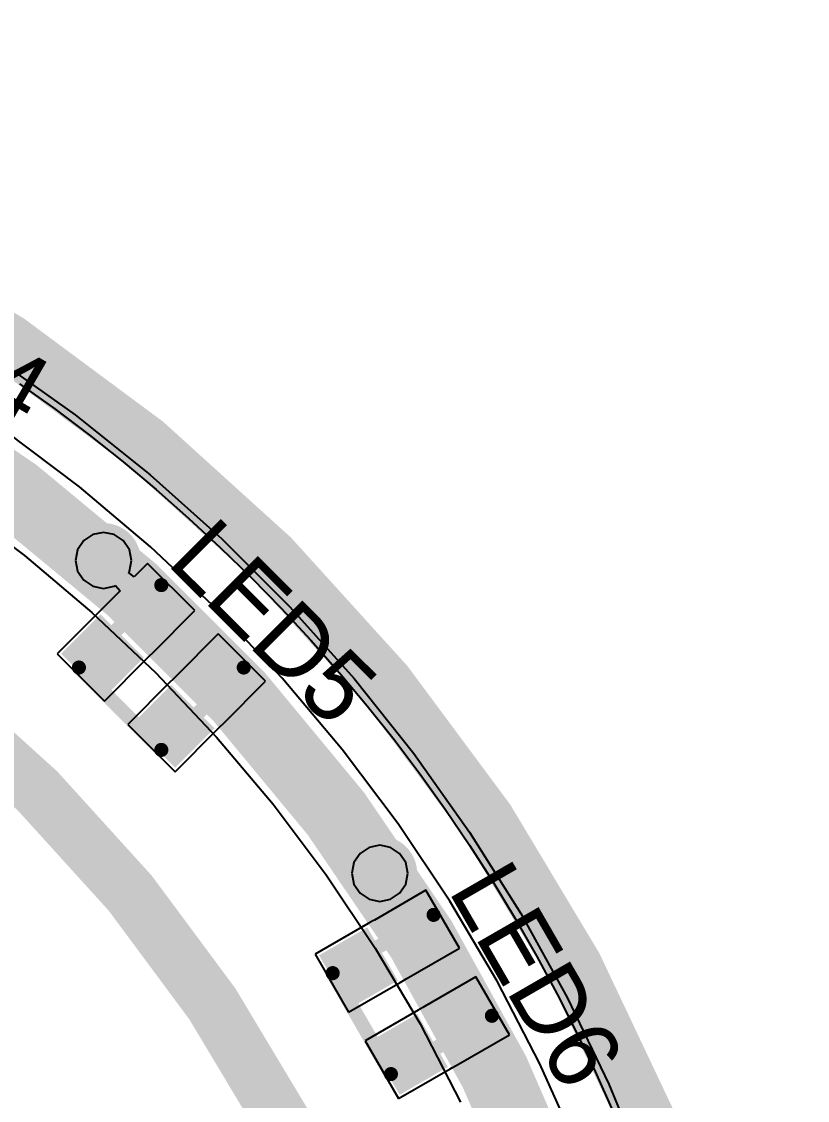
# Model space of a CAD drawing. Header units: millimetres. Extents: x 1.51 to 4.01, y 1.61 to 4.11.
# Drawn here: x 3.453 to 4.01, y 3.345 to 4.11 of the extents above; entities that cross this region are included whole.
import ezdxf

# ---------------------------------------------------------------- set-up
doc = ezdxf.new("R2010")
doc.units = ezdxf.units.MM
doc.header["$MEASUREMENT"] = 0
for name, color, linetype in [('BottomLayer', 5, 'Continuous'), ('BottomSolder', 6, 'Continuous'), ('InternalPlane1', 76, 'Continuous'), ('InternalPlane2', 16, 'Continuous'), ('Mechanical1', 6, 'Continuous'), ('Mechanical13', 56, 'Continuous'), ('Mechanical3', 76, 'Continuous'), ('MultiLayer', 9, 'Continuous'), ('TopLayer', 1, 'Continuous'), ('TopOverlay', 2, 'Continuous'), ('TopPaste', 8, 'Continuous'), ('TopSolder', 216, 'Continuous'), ('ViaHoleLayer', 16, 'Continuous')]:
    doc.layers.add(name, color=color, linetype=linetype)

# ---------------------------------------------------------------- blocks, each defined once
blk = doc.blocks.new('LTSN_N213EGBW_31')
at = {"layer": 'Mechanical13', "const_width": 0.01}
for points in [[(-0.0413386, -0.0413386), (-0.0413386, 0.0413386)], [(0.0413386, 0.0413386), (-0.0413386, 0.0413386)], [(0.0413386, -0.0413386), (0.0413386, 0.0413386)], [(0.0413386, -0.0413386), (-0.0413386, -0.0413386)]]:
    blk.add_lwpolyline(points, dxfattribs=at)
at = {"layer": 'Mechanical13', "const_width": 0.005}
for points in [[(-0.0438386, 0.0413386, 1), (-0.0388386, 0.0413386, 1)], [(-0.0438386, 0.0413386, 1), (-0.0388386, 0.0413386, 1)], [(0.0388386, 0.0413386, 1), (0.0438386, 0.0413386, 1)], [(0.0388386, 0.0413386, 1), (0.0438386, 0.0413386, 1)], [(-0.0438386, -0.0413386, 1), (-0.0388386, -0.0413386, 1)], [(-0.0438386, -0.0413386, 1), (-0.0388386, -0.0413386, 1)], [(0.0388386, -0.0413386, 1), (0.0438386, -0.0413386, 1)], [(0.0388386, -0.0413386, 1), (0.0438386, -0.0413386, 1)]]:
    blk.add_lwpolyline(points, format="xyb", close=True, dxfattribs=at)
at = {"layer": 'TopLayer'}
for points in [[(-0.03937, 0.0177166), (-0.007874, 0.0177166), (-0.03937, 0.0531496), (-0.007874, 0.0531496)], [(0.03937, 0.0531496), (0.007874, 0.0531496), (0.03937, 0.0177166), (0.007874, 0.0177166)], [(-0.007874, -0.0177166), (-0.03937, -0.0177166), (-0.007874, -0.0531496), (-0.03937, -0.0531496)], [(0.03937, -0.0177166), (0.007874, -0.0177166), (0.03937, -0.0531496), (0.007874, -0.0531496)]]:
    blk.add_solid(points, dxfattribs=at)
at = {"layer": 'TopPaste'}
for points in [[(-0.03937, 0.0177166), (-0.007874, 0.0177166), (-0.03937, 0.0531496), (-0.007874, 0.0531496)], [(0.03937, 0.0531496), (0.007874, 0.0531496), (0.03937, 0.0177166), (0.007874, 0.0177166)], [(-0.007874, -0.0177166), (-0.03937, -0.0177166), (-0.007874, -0.0531496), (-0.03937, -0.0531496)], [(0.03937, -0.0177166), (0.007874, -0.0177166), (0.03937, -0.0531496), (0.007874, -0.0531496)]]:
    blk.add_solid(points, dxfattribs=at)
at = {"layer": 'TopSolder'}
for points in [[(-0.04337, 0.0137166), (-0.003874, 0.0137166), (-0.04337, 0.0571496), (-0.003874, 0.0571496)], [(0.04337, 0.0571496), (0.003874, 0.0571496), (0.04337, 0.0137166), (0.003874, 0.0137166)], [(-0.003874, -0.0137166), (-0.04337, -0.0137166), (-0.003874, -0.0571496), (-0.04337, -0.0571496)], [(0.04337, -0.0137166), (0.003874, -0.0137166), (0.04337, -0.0571496), (0.003874, -0.0571496)]]:
    blk.add_solid(points, dxfattribs=at)
blk = doc.blocks.new('LTSN_N213EGBW_32')
at = {"layer": 'Mechanical13', "const_width": 0.01}
for points in [[(-0.0413386, -0.0413386), (-0.0413386, 0.0413386)], [(0.0413386, 0.0413386), (-0.0413386, 0.0413386)], [(0.0413386, -0.0413386), (0.0413386, 0.0413386)], [(0.0413386, -0.0413386), (-0.0413386, -0.0413386)]]:
    blk.add_lwpolyline(points, dxfattribs=at)
at = {"layer": 'Mechanical13', "const_width": 0.005}
for points in [[(-0.0438386, 0.0413386, 1), (-0.0388386, 0.0413386, 1)], [(-0.0438386, 0.0413386, 1), (-0.0388386, 0.0413386, 1)], [(0.0388386, 0.0413386, 1), (0.0438386, 0.0413386, 1)], [(0.0388386, 0.0413386, 1), (0.0438386, 0.0413386, 1)], [(-0.0438386, -0.0413386, 1), (-0.0388386, -0.0413386, 1)], [(-0.0438386, -0.0413386, 1), (-0.0388386, -0.0413386, 1)], [(0.0388386, -0.0413386, 1), (0.0438386, -0.0413386, 1)], [(0.0388386, -0.0413386, 1), (0.0438386, -0.0413386, 1)]]:
    blk.add_lwpolyline(points, format="xyb", close=True, dxfattribs=at)
at = {"layer": 'TopLayer'}
for points in [[(-0.03937, 0.0177166), (-0.007874, 0.0177166), (-0.03937, 0.0531496), (-0.007874, 0.0531496)], [(0.03937, 0.0531496), (0.007874, 0.0531496), (0.03937, 0.0177166), (0.007874, 0.0177166)], [(-0.007874, -0.0177166), (-0.03937, -0.0177166), (-0.007874, -0.0531496), (-0.03937, -0.0531496)], [(0.03937, -0.0177166), (0.007874, -0.0177166), (0.03937, -0.0531496), (0.007874, -0.0531496)]]:
    blk.add_solid(points, dxfattribs=at)
at = {"layer": 'TopPaste'}
for points in [[(-0.03937, 0.0177166), (-0.007874, 0.0177166), (-0.03937, 0.0531496), (-0.007874, 0.0531496)], [(0.03937, 0.0531496), (0.007874, 0.0531496), (0.03937, 0.0177166), (0.007874, 0.0177166)], [(-0.007874, -0.0177166), (-0.03937, -0.0177166), (-0.007874, -0.0531496), (-0.03937, -0.0531496)], [(0.03937, -0.0177166), (0.007874, -0.0177166), (0.03937, -0.0531496), (0.007874, -0.0531496)]]:
    blk.add_solid(points, dxfattribs=at)
at = {"layer": 'TopSolder'}
for points in [[(-0.04337, 0.0137166), (-0.003874, 0.0137166), (-0.04337, 0.0571496), (-0.003874, 0.0571496)], [(0.04337, 0.0571496), (0.003874, 0.0571496), (0.04337, 0.0137166), (0.003874, 0.0137166)], [(-0.003874, -0.0137166), (-0.04337, -0.0137166), (-0.003874, -0.0571496), (-0.04337, -0.0571496)], [(0.04337, -0.0137166), (0.003874, -0.0137166), (0.04337, -0.0571496), (0.003874, -0.0571496)]]:
    blk.add_solid(points, dxfattribs=at)

msp = doc.modelspace()

# ---------------------------------------------------------------- linework, layer by layer
at = {"layer": 'BottomLayer'}
for p, q in [((3.4352958, 3.8706502), (3.4909002, 3.8311967)), ((3.4909002, 3.8311967), (3.5442067, 3.7886862)), ((3.49393, 3.7803192), (3.4411727, 3.8200231)), ((3.5442067, 3.7886862), (3.5950445, 3.7432548)), ((3.5443781, 3.7377196), (3.49393, 3.7803192)), ((3.4049915, 3.7690305), (3.4549466, 3.7314355)), ((3.5950445, 3.7432548), (3.6432556, 3.6950436)), ((3.5923583, 3.6923583), (3.5443781, 3.7377196)), ((3.4549466, 3.7314355), (3.5027151, 3.6910986)), ((3.5027151, 3.6910986), (3.5481467, 3.6481467)), ((3.6377196, 3.6443781), (3.5923583, 3.6923583)), ((3.6432556, 3.6950436), (3.6886862, 3.6442067)), ((3.5481467, 3.6481467), (3.5910986, 3.6027151)), ((3.6803192, 3.59393), (3.6377196, 3.6443781)), ((3.6886862, 3.6442067), (3.7311966, 3.5909005)), ((3.5910986, 3.6027151), (3.6314355, 3.5549466)), ((3.7200231, 3.5411727), (3.6803192, 3.59393)), ((3.7311966, 3.5909005), (3.7706508, 3.535295)), ((3.6314355, 3.5549466), (3.6690305, 3.5049915)), ((3.7567065, 3.4862722), (3.7200231, 3.5411727)), ((3.7706508, 3.535295), (3.8069245, 3.4775657)), ((3.6690305, 3.5049915), (3.7037654, 3.4530071)), ((3.7902538, 3.4294012), (3.7567065, 3.4862722)), ((3.8069245, 3.4775657), (3.839905, 3.4178919)), ((3.7037654, 3.4530071), (3.7355309, 3.3991568)), ((3.8205596, 3.3707386), (3.7902538, 3.4294012)), ((3.839905, 3.4178919), (3.8694874, 3.3564634)), ((3.7355309, 3.3991568), (3.7642269, 3.3436102)), ((3.8475285, 3.3104691), (3.8205596, 3.3707386)), ((3.8694874, 3.3564634), (3.8955786, 3.2934739))]:
    msp.add_line(p, q, dxfattribs=at)
at = {"layer": 'BottomLayer', "const_width": 0.05}
msp.add_lwpolyline([(2.9589434, 3.988264, -0.3152987888790466), (3.888264, 3.0589434)], format="xyb", dxfattribs=at)
at = {"layer": 'BottomLayer', "const_width": 0.0135}
for points in [[(3.50425, 3.728, 1), (3.51775, 3.728, 1)], [(3.70025, 3.506, 1), (3.71375, 3.506, 1)]]:
    msp.add_lwpolyline(points, format="xyb", close=True, dxfattribs=at)
at = {"layer": 'BottomSolder', "const_width": 0.0175}
for points in [[(3.50225, 3.728, 1), (3.51975, 3.728, 1)], [(3.69825, 3.506, 1), (3.71575, 3.506, 1)]]:
    msp.add_lwpolyline(points, format="xyb", close=True, dxfattribs=at)
at = {"layer": 'InternalPlane1'}
for p, q in [((3.4514128, 3.8533799), (3.476356, 3.8355458)), ((3.476356, 3.8355458), (3.5008393, 3.8170854)), ((3.5008393, 3.8170854), (3.5248471, 3.7980108)), ((3.5248471, 3.7980108), (3.548364, 3.7783341)), ((3.548364, 3.7783341), (3.5713749, 3.758068)), ((3.5713749, 3.758068), (3.593865, 3.7372255)), ((3.593865, 3.7372255), (3.6158199, 3.7158199)), ((3.6158199, 3.7158199), (3.6372255, 3.693865)), ((3.6372255, 3.693865), (3.658068, 3.6713749)), ((3.658068, 3.6713749), (3.6783341, 3.648364)), ((3.6783341, 3.648364), (3.6980108, 3.6248471)), ((3.6980108, 3.6248471), (3.7170854, 3.6008393)), ((3.7170854, 3.6008393), (3.7355458, 3.576356)), ((3.7355458, 3.576356), (3.7533799, 3.5514128)), ((3.7533799, 3.5514128), (3.7705765, 3.5260259)), ((3.7705765, 3.5260259), (3.7871244, 3.5002115)), ((3.7871244, 3.5002115), (3.8030131, 3.4739862)), ((3.8030131, 3.4739862), (3.8182323, 3.4473668)), ((3.8182323, 3.4473668), (3.8327723, 3.4203704)), ((3.8327723, 3.4203704), (3.8466237, 3.3930144)), ((3.8466237, 3.3930144), (3.8597777, 3.3653162)), ((3.8597777, 3.3653162), (3.8722258, 3.3372937))]:
    msp.add_line(p, q, dxfattribs=at)
at = {"layer": 'InternalPlane1', "const_width": 0.04}
msp.add_lwpolyline([(2.76, 4.090315, -0.414213562372877), (3.990315, 2.86)], format="xyb", dxfattribs=at)
at = {"layer": 'InternalPlane1', "const_width": 0.0265}
for points in [[(3.49775, 3.728, 1), (3.52425, 3.728, 1)], [(3.69375, 3.506, 1), (3.72025, 3.506, 1)]]:
    msp.add_lwpolyline(points, format="xyb", close=True, dxfattribs=at)
at = {"layer": 'InternalPlane2'}
for p, q in [((3.4514128, 3.8533799), (3.476356, 3.8355458)), ((3.476356, 3.8355458), (3.5008393, 3.8170854)), ((3.5008393, 3.8170854), (3.5248471, 3.7980108)), ((3.5248471, 3.7980108), (3.548364, 3.7783341)), ((3.548364, 3.7783341), (3.5713749, 3.758068)), ((3.5713749, 3.758068), (3.593865, 3.7372255)), ((3.593865, 3.7372255), (3.6158199, 3.7158199)), ((3.6158199, 3.7158199), (3.6372255, 3.693865)), ((3.6372255, 3.693865), (3.658068, 3.6713749)), ((3.658068, 3.6713749), (3.6783341, 3.648364)), ((3.6783341, 3.648364), (3.6980108, 3.6248471)), ((3.6980108, 3.6248471), (3.7170854, 3.6008393)), ((3.7170854, 3.6008393), (3.7355458, 3.576356)), ((3.7355458, 3.576356), (3.7533799, 3.5514128)), ((3.7533799, 3.5514128), (3.7705765, 3.5260259)), ((3.7705765, 3.5260259), (3.7871244, 3.5002115)), ((3.7871244, 3.5002115), (3.8030131, 3.4739862)), ((3.8030131, 3.4739862), (3.8182323, 3.4473668)), ((3.8182323, 3.4473668), (3.8327723, 3.4203704)), ((3.8327723, 3.4203704), (3.8466237, 3.3930144)), ((3.8466237, 3.3930144), (3.8597777, 3.3653162)), ((3.8597777, 3.3653162), (3.8722258, 3.3372937))]:
    msp.add_line(p, q, dxfattribs=at)
at = {"layer": 'InternalPlane2', "const_width": 0.04}
msp.add_lwpolyline([(2.76, 4.090315, -0.414213562372877), (3.990315, 2.86)], format="xyb", dxfattribs=at)
at = {"layer": 'InternalPlane2', "const_width": 0.0265}
for points in [[(3.49775, 3.728, 1), (3.52425, 3.728, 1)], [(3.69375, 3.506, 1), (3.72025, 3.506, 1)]]:
    msp.add_lwpolyline(points, format="xyb", close=True, dxfattribs=at)
at = {"layer": 'Mechanical1', "const_width": 0.01}
msp.add_lwpolyline([(3.990315, 2.86, 1), (1.529685, 2.86, 1)], format="xyb", close=True, dxfattribs=at)
at = {"layer": 'Mechanical3', "const_width": 0.0393701}
msp.add_lwpolyline([(3.756063, 2.86, 1), (1.763937, 2.86, 1)], format="xyb", close=True, dxfattribs=at)
at = {"layer": 'MultiLayer', "const_width": 0.0135}
for points in [[(3.50425, 3.728, 1), (3.51775, 3.728, 1)], [(3.70025, 3.506, 1), (3.71375, 3.506, 1)]]:
    msp.add_lwpolyline(points, format="xyb", close=True, dxfattribs=at)
at = {"layer": 'TopLayer'}
for p, q in [((3.4352958, 3.8706502), (3.4909002, 3.8311967)), ((3.4909002, 3.8311967), (3.5442067, 3.7886862)), ((3.5442067, 3.7886862), (3.5950445, 3.7432548)), ((3.5033915, 3.7463686), (3.4969413, 3.7420587)), ((3.511, 3.747882), (3.5033915, 3.7463686)), ((3.5186085, 3.7463686), (3.511, 3.747882)), ((3.5250587, 3.7420587), (3.5186085, 3.7463686)), ((3.5950445, 3.7432548), (3.6432556, 3.6950436)), ((3.4926314, 3.7356085), (3.491118, 3.728)), ((3.4969413, 3.7420587), (3.4926314, 3.7356085)), ((3.5293686, 3.7356085), (3.5250587, 3.7420587)), ((3.530882, 3.728), (3.5293686, 3.7356085)), ((3.491118, 3.728), (3.4926314, 3.7203915)), ((3.5293686, 3.7203915), (3.530882, 3.728)), ((3.4926314, 3.7203915), (3.4969413, 3.7139413)), ((3.5287612, 3.7194825), (3.5293686, 3.7203915)), ((3.5422717, 3.7259219), (3.532645, 3.7162952)), ((3.5758119, 3.6923817), (3.5422717, 3.7259219)), ((3.4969413, 3.7139413), (3.5033915, 3.7096314)), ((3.532645, 3.7162952), (3.5287612, 3.7194825)), ((3.5033915, 3.7096314), (3.511, 3.708118)), ((3.5227048, 3.706355), (3.5101901, 3.6938404)), ((3.511, 3.708118), (3.5186085, 3.7096314)), ((3.5186085, 3.7096314), (3.5195175, 3.7102388)), ((3.5195175, 3.7102388), (3.5227048, 3.706355)), ((3.5079797, 3.6916299), (3.4781087, 3.6617589)), ((3.5101901, 3.6938404), (3.5079797, 3.6916299)), ((3.5459409, 3.6625107), (3.5758119, 3.6923817)), ((3.6432556, 3.6950436), (3.6886862, 3.6442067)), ((3.5923817, 3.6758119), (3.5625107, 3.6459409)), ((3.6259219, 3.6422717), (3.5923817, 3.6758119)), ((3.4781087, 3.6617589), (3.5116489, 3.6282187)), ((3.5415199, 3.6580897), (3.5437305, 3.6603002)), ((3.5437305, 3.6603002), (3.5459409, 3.6625107)), ((3.5116489, 3.6282187), (3.5415199, 3.6580897)), ((3.5603001, 3.6437304), (3.5580897, 3.6415199)), ((3.5625107, 3.6459409), (3.5603001, 3.6437304)), ((3.6886862, 3.6442067), (3.7311966, 3.5909005)), ((3.5580897, 3.6415199), (3.5282187, 3.6116489)), ((3.5960509, 3.6124007), (3.6259219, 3.6422717)), ((3.5282187, 3.6116489), (3.5617589, 3.5781087)), ((3.5617589, 3.5781087), (3.5916299, 3.6079797)), ((3.5916299, 3.6079797), (3.5938405, 3.6101902)), ((3.5938405, 3.6101902), (3.5960509, 3.6124007)), ((3.7311966, 3.5909005), (3.7706508, 3.535295)), ((3.7706508, 3.535295), (3.8069245, 3.4775657)), ((3.6993915, 3.5243686), (3.6929413, 3.5200587)), ((3.707, 3.525882), (3.6993915, 3.5243686)), ((3.7146085, 3.5243686), (3.707, 3.525882)), ((3.7210587, 3.5200587), (3.7146085, 3.5243686)), ((3.6886314, 3.5136085), (3.687118, 3.506)), ((3.6929413, 3.5200587), (3.6886314, 3.5136085)), ((3.7253686, 3.5136085), (3.7210587, 3.5200587)), ((3.726882, 3.506), (3.7253686, 3.5136085)), ((3.687118, 3.506), (3.6886314, 3.4983915)), ((3.7253686, 3.4983915), (3.726882, 3.506)), ((3.6886314, 3.4983915), (3.6929413, 3.4919413)), ((3.7210587, 3.4919413), (3.7253686, 3.4983915)), ((3.6929413, 3.4919413), (3.6993915, 3.4876314)), ((3.7397335, 3.4939495), (3.7031492, 3.4728276)), ((3.7146085, 3.4876314), (3.7210587, 3.4919413)), ((3.76345, 3.4528713), (3.7397335, 3.4939495)), ((3.6993915, 3.4876314), (3.707, 3.486118)), ((3.707, 3.486118), (3.7146085, 3.4876314)), ((3.8069245, 3.4775657), (3.839905, 3.4178919)), ((3.6988189, 3.4703275), (3.6611503, 3.4485795)), ((3.7020647, 3.4722016), (3.6988189, 3.4703275)), ((3.7031492, 3.4728276), (3.7020647, 3.4722016)), ((3.7257814, 3.4311233), (3.76345, 3.4528713)), ((3.6611503, 3.4485795), (3.6848668, 3.4075013)), ((3.7214511, 3.4286232), (3.7225356, 3.4292492)), ((3.7225356, 3.4292492), (3.7257814, 3.4311233)), ((3.7751666, 3.4325775), (3.7385823, 3.4114556)), ((3.7988831, 3.3914993), (3.7751666, 3.4325775)), ((3.6848668, 3.4075013), (3.7214511, 3.4286232)), ((3.839905, 3.4178919), (3.8694874, 3.3564634)), ((3.734252, 3.4089555), (3.6965834, 3.3872075)), ((3.7374978, 3.4108296), (3.734252, 3.4089555)), ((3.7385823, 3.4114556), (3.7374978, 3.4108296)), ((3.7612145, 3.3697513), (3.7988831, 3.3914993)), ((3.6965834, 3.3872075), (3.7202999, 3.3461293)), ((3.7579687, 3.3678772), (3.7612145, 3.3697513)), ((3.7202999, 3.3461293), (3.7568842, 3.3672512)), ((3.7568842, 3.3672512), (3.7579687, 3.3678772)), ((3.8694874, 3.3564634), (3.8955786, 3.2934739))]:
    msp.add_line(p, q, dxfattribs=at)
at = {"layer": 'TopLayer', "const_width": 0.0135}
for points in [[(3.50425, 3.728, 1), (3.51775, 3.728, 1)], [(3.70025, 3.506, 1), (3.71375, 3.506, 1)]]:
    msp.add_lwpolyline(points, format="xyb", close=True, dxfattribs=at)
at = {"layer": 'ViaHoleLayer', "const_width": 0.0065}
for points in [[(3.50775, 3.728, 1), (3.51425, 3.728, 1)], [(3.70375, 3.506, 1), (3.71025, 3.506, 1)]]:
    msp.add_lwpolyline(points, format="xyb", close=True, dxfattribs=at)

# ---------------------------------------------------------------- block references
for name, p, rotation in [('LTSN_N213EGBW_31', (3.5520153, 3.6520153), 225), ('LTSN_N213EGBW_32', (3.7300167, 3.4200394), 210)]:
    msp.add_blockref(name, p, dxfattribs=dict(rotation=rotation))

# ---------------------------------------------------------------- texts
at = {"layer": 'TopOverlay'}
for s, rotation, p in [('LED4', 330.0000000000001, (3.308, 3.905)), ('LED5', 315, (3.555, 3.726)), ('LED6', 300.0000000000001, (3.755, 3.494))]:
    msp.add_text(s, height=0.05, rotation=rotation, dxfattribs=at).set_placement(p)

doc.saveas('drawing.dxf')
